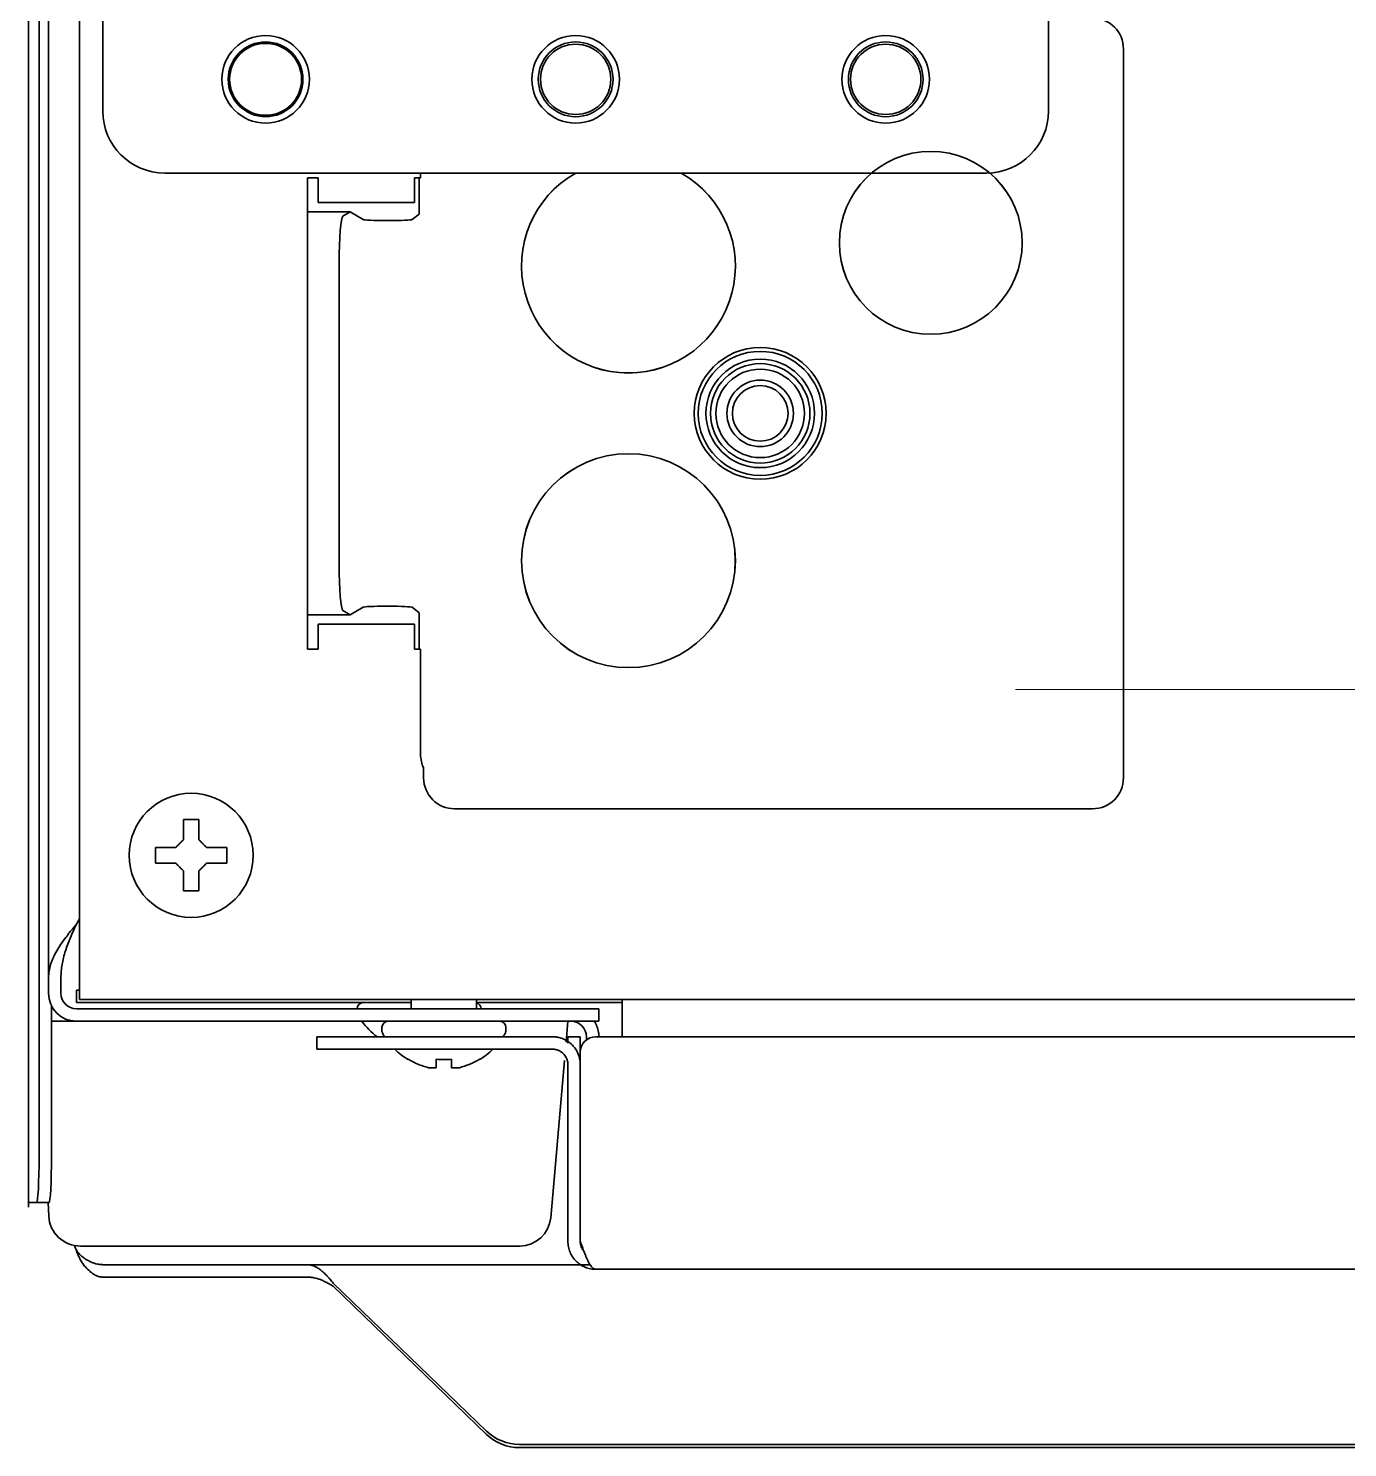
# Model space of a CAD drawing. Extents: x 6327 to 10269, y -393 to 3204.
# Drawn here: x 8426.8 to 8511.9, y 2402 to 2493.6 of the extents above; entities that cross this region are included whole.
import ezdxf

# ---------------------------------------------------------------- set-up
doc = ezdxf.new("R2010")
doc.units = 0
doc.header["$LTSCALE"] = 5
doc.layers.get('0').update_dxf_attribs({"linetype": 'CONTINUOUS', "lineweight": 0})
doc.layers.add('1', color=7, linetype='CONTINUOUS', true_color=0xffffff)

msp = doc.modelspace()

# ---------------------------------------------------------------- linework, layer by layer
at = {"color": 3}
msp.add_line((8490.444, 2450.926), (8590.444, 2450.926), dxfattribs=at)
at = {"layer": '1', "color": 7, "linetype": 'Continuous', "lineweight": 35}
for p, q in [((8428.073, 2432.326), (8428.073, 3067.726)), ((8426.773, 3066.926), (8426.773, 2417.526)), ((8427.462, 2420.526), (8427.462, 3063.926)), ((8431.573, 2565.227), (8431.573, 2488.226)), ((8492.573, 2488.226), (8492.573, 2565.227)), ((8430.073, 2525.716), (8430.073, 2432.726)), ((8497.408, 2445.227), (8497.408, 2492.225)), ((8435.572, 2484.226), (8488.573, 2484.226)), ((8452.073, 2484.226), (8452.073, 2483.926)), ((8444.773, 2483.926), (8444.773, 2453.526)), ((8445.473, 2483.926), (8444.773, 2483.926)), ((8445.473, 2482.326), (8445.473, 2483.926)), ((8451.673, 2483.926), (8451.673, 2482.326)), ((8452.073, 2483.926), (8451.673, 2483.926)), ((8451.988, 2481.579), (8451.988, 2483.926)), ((8451.673, 2482.326), (8445.473, 2482.326)), ((8444.773, 2481.726), (8447.533, 2481.726)), ((8447.064, 2481.445), (8447.533, 2481.726)), ((8447.533, 2481.726), (8448.358, 2481.232)), ((8451.527, 2481.233), (8451.988, 2481.579)), ((8449.852, 2481.16), (8450.03, 2481.16)), ((8446.816, 2459.003), (8446.816, 2478.449)), ((8444.773, 2455.726), (8447.533, 2455.726)), ((8447.064, 2456.007), (8447.533, 2455.726)), ((8447.533, 2455.726), (8448.358, 2456.22)), ((8449.852, 2456.292), (8450.03, 2456.292)), ((8451.527, 2456.219), (8451.988, 2455.873)), ((8451.988, 2453.526), (8451.988, 2455.873)), ((8445.473, 2453.526), (8445.473, 2455.126)), ((8445.473, 2455.126), (8451.673, 2455.126)), ((8451.673, 2455.126), (8451.673, 2453.526)), ((8444.773, 2453.526), (8445.473, 2453.526)), ((8451.673, 2453.526), (8452.073, 2453.526)), ((8452.073, 2453.526), (8452.073, 2446.726)), ((8452.268, 2445.864), (8452.268, 2445.222)), ((8454.266, 2443.226), (8495.41, 2443.226)), ((8434.973, 2440.226), (8434.973, 2440.726)), ((8434.973, 2439.726), (8434.973, 2440.226)), ((8439.573, 2440.726), (8439.573, 2440.226)), ((8439.573, 2440.226), (8439.573, 2439.726)), ((8429.873, 2435.79), (8430.073, 2436.137)), ((8428.073, 2431.326), (8428.073, 2432.326)), ((8428.873, 2431.326), (8428.873, 2432.326)), ((8430.073, 2432.726), (8430.073, 2430.926)), ((8429.873, 2430.726), (8429.873, 2431.526)), ((8429.873, 2431.526), (8430.073, 2431.526)), ((8428.261, 2430.53), (8428.261, 2420.826)), ((8435.373, 2430.726), (8429.873, 2430.726)), ((8461.573, 2430.326), (8429.873, 2430.326)), ((8634.477, 2430.926), (8430.073, 2430.926)), ((8451.474, 2430.726), (8435.373, 2430.726)), ((8451.473, 2430.926), (8451.473, 2430.326)), ((8455.673, 2430.326), (8455.673, 2430.926)), ((8465.073, 2430.726), (8455.673, 2430.726)), ((8461.573, 2430.326), (8463.573, 2430.326)), ((8463.573, 2430.326), (8463.573, 2429.526)), ((8465.073, 2430.926), (8465.073, 2429.926)), ((8429.873, 2429.526), (8428.261, 2429.526)), ((8429.873, 2429.526), (8461.573, 2429.526)), ((8449.573, 2429.126), (8449.573, 2428.926)), ((8457.573, 2428.926), (8457.573, 2429.126)), ((8461.573, 2429.526), (8461.455, 2428.173)), ((8463.573, 2429.526), (8461.573, 2429.526)), ((8465.073, 2429.926), (8465.073, 2428.526)), ((8445.373, 2428.526), (8447.373, 2428.526)), ((8445.373, 2428.526), (8445.373, 2427.726)), ((8447.373, 2428.526), (8458.939, 2428.526)), ((8461.573, 2428.103), (8461.573, 2428.526)), ((8461.573, 2428.526), (8462.373, 2428.526)), ((8462.373, 2428.526), (8462.373, 2427.526)), ((8462.773, 2428.326), (8462.773, 2428.526)), ((8608.573, 2428.526), (8463.373, 2428.526)), ((8447.373, 2427.726), (8445.373, 2427.726)), ((8447.373, 2427.726), (8458.76, 2427.726)), ((8462.373, 2427.526), (8462.373, 2415.326)), ((8451.273, 2427.048), (8451.273, 2427.081)), ((8455.873, 2427.081), (8455.873, 2427.048)), ((8461.352, 2427.002), (8460.464, 2416.852)), ((8461.573, 2426.726), (8461.573, 2415.326)), ((8426.775, 2417.826), (8426.773, 2417.826)), ((8426.775, 2417.826), (8427.305, 2417.826)), ((8428.104, 2417.826), (8427.305, 2417.826)), ((8428.057, 2417.826), (8428.089, 2416.954)), ((8428.091, 2416.956), (8428.089, 2416.954)), ((8430.142, 2415.026), (8430.599, 2415.026)), ((8430.599, 2415.026), (8435.581, 2415.026)), ((8435.581, 2415.026), (8458.472, 2415.026)), ((8444.773, 2413.826), (8431.573, 2413.826)), ((8463.024, 2413.826), (8444.773, 2413.826)), ((8444.773, 2413.026), (8431.573, 2413.026)), ((8634.476, 2413.526), (8463.373, 2413.526)), ((8446.44, 2412.64), (8456.333, 2403.084)), ((8456.333, 2402.877), (8446.44, 2412.433)), ((8458.454, 2402.235), (8676.469, 2402.235)), ((8676.479, 2402.028), (8458.454, 2402.028))]:
    msp.add_line(p, q, dxfattribs=at)
for centre, radius in [((8442.073, 2490.27), 2.825), ((8442.073, 2490.27), 2.411), ((8442.073, 2490.27), 2.32), ((8462.073, 2490.27), 2.825), ((8462.073, 2490.27), 2.411), ((8462.073, 2490.27), 2.267), ((8482.073, 2490.27), 2.825), ((8482.073, 2490.27), 2.411), ((8482.073, 2490.27), 2.267), ((8484.978, 2479.726), 5.895), ((8484.978, 2479.726), 5.896), ((8473.978, 2468.726), 4.25), ((8473.978, 2468.726), 4), ((8473.978, 2468.726), 3.5), ((8473.978, 2468.726), 3.207), ((8473.978, 2468.726), 2.854), ((8473.978, 2468.726), 2.146), ((8473.978, 2468.726), 1.793), ((8465.478, 2459.226), 6.895), ((8465.478, 2459.226), 6.896), ((8437.273, 2440.226), 4)]:
    msp.add_circle(centre, radius, dxfattribs=at)
for centre, radius, start, end in [((8465.478, 2478.226), 6.895, 119.52481, 60.47519), ((8465.478, 2478.226), 6.896, 119.52705, 60.47295), ((8454.073, 2446.726), 2, 180, 205.53043), ((8429.873, 2431.326), 1.8, 180, 270), ((8429.873, 2431.326), 1, 180, 270), ((8448.373, 2430.326), 0.4, 90, 180), ((8455.573, 2430.326), 0.4, 0, 75.52156), ((8452.172, 2432.346), 4.8, 215.98009, 232.73385), ((8449.973, 2429.126), 0.4, 90, 180), ((8457.173, 2429.126), 0.4, 0, 90), ((8461.773, 2428.526), 1, 0, 90), ((8461.773, 2428.526), 1.8, 9, 33.74923), ((8449.973, 2428.926), 0.4, 180, 210.30118), ((8453.772, 2431.146), 4.8, 210.30118, 213.08194), ((8453.374, 2431.146), 4.8, 326.91806, 329.69882), ((8457.173, 2428.926), 0.4, 329.69882, 0), ((8463.373, 2427.526), 1, 90, 180), ((8461.773, 2428.526), 1.8, 0, 9), ((8453.772, 2431.146), 4.8, 225.43828, 238.62729), ((8453.374, 2431.146), 4.8, 301.37271, 314.56172), ((8458.472, 2417.026), 2, 270, 355), ((8432.573, 2416.069), 3, 199.57598, 204.4698)]:
    msp.add_arc(centre, radius, start, end, dxfattribs=at)
for centre, major_axis, ratio, start_param, end_param in [((8495.408, 2492.223), (0.633, 1.9), 0.998478, 5.034353, 6.604236), ((8435.573, 2488.227), (2.829, 2.829), 0.999695, 2.356347, 3.926839), ((8488.572, 2488.227), (-2.829, 2.829), 0.999695, 2.356347, 3.926839), ((8447.078, 2478.449), (0, -3), 0.087489, 3.193953, 4.712389), ((8449.852, 2481.239), (1.5, 0), 0.052408, 3.228859, 4.712389), ((8450.03, 2481.239), (1.5, 0), 0.052408, 4.712389, 6.213372), ((8447.078, 2459.003), (0, -3), 0.087489, 4.712389, 6.230825), ((8449.852, 2456.214), (1.5, 0), 0.052408, 1.570796, 3.054326), ((8450.03, 2456.214), (1.5, 0), 0.052408, 0.069813, 1.570796), ((8454.273, 2445.229), (-1.607, -1.204), 0.996204, 5.64185, 7.208996), ((8495.408, 2445.229), (-0.633, 1.9), 0.998478, 2.820542, 4.390425), ((8427.305, 2420.826), (0, -3), 0.052336, 0, 1.570796), ((8428.104, 2420.826), (0, 3), 0.052336, 3.141593, 4.712389), ((8430.142, 2417.026), (2.052, 0), 0.974464, 3.176499, 4.712389), ((8458.454, 2405.133), (-3, 0), 0.965926, 0.785398, 1.570796), ((8458.454, 2404.926), (3, 0), 0.965926, 3.926991, 4.712389)]:
    msp.add_ellipse(centre, major_axis=major_axis, ratio=ratio, start_param=start_param, end_param=end_param, dxfattribs=at)
for points in [[(8436.773, 2441.226), (8436.773, 2441.28), (8436.773, 2441.389), (8436.773, 2441.55), (8436.773, 2441.709), (8436.773, 2441.864), (8436.773, 2442.016), (8436.773, 2442.173), (8436.773, 2442.339), (8436.773, 2442.462), (8436.773, 2442.526)], [(8436.773, 2442.526), (8436.94, 2442.526), (8437.273, 2442.526), (8437.606, 2442.526), (8437.773, 2442.526)], [(8436.273, 2440.726), (8436.297, 2440.75), (8436.344, 2440.797), (8436.415, 2440.869), (8436.487, 2440.94), (8436.558, 2441.012), (8436.63, 2441.083), (8436.701, 2441.155), (8436.749, 2441.202), (8436.773, 2441.226)], [(8437.773, 2441.226), (8437.799, 2441.2), (8437.85, 2441.149), (8437.924, 2441.075), (8437.996, 2441.003), (8438.066, 2440.933), (8438.135, 2440.864), (8438.204, 2440.795), (8438.25, 2440.749), (8438.273, 2440.726)], [(8438.273, 2440.726), (8438.327, 2440.726), (8438.435, 2440.726), (8438.597, 2440.726), (8438.756, 2440.726), (8438.911, 2440.726), (8439.063, 2440.726), (8439.219, 2440.726), (8439.386, 2440.726), (8439.509, 2440.726), (8439.573, 2440.726)], [(8436.273, 2439.726), (8436.219, 2439.726), (8436.111, 2439.726), (8435.949, 2439.726), (8435.79, 2439.726), (8435.635, 2439.726), (8435.483, 2439.726), (8435.326, 2439.726), (8435.16, 2439.726), (8435.037, 2439.726), (8434.973, 2439.726)], [(8436.773, 2439.226), (8436.747, 2439.252), (8436.696, 2439.303), (8436.622, 2439.377), (8436.55, 2439.449), (8436.48, 2439.519), (8436.411, 2439.588), (8436.342, 2439.657), (8436.296, 2439.703), (8436.273, 2439.726)], [(8438.273, 2439.726), (8438.249, 2439.702), (8438.202, 2439.655), (8438.13, 2439.584), (8438.059, 2439.512), (8437.987, 2439.441), (8437.916, 2439.369), (8437.844, 2439.298), (8437.797, 2439.25), (8437.773, 2439.226)], [(8437.773, 2439.226), (8437.773, 2439.172), (8437.773, 2439.064), (8437.773, 2438.902), (8437.773, 2438.743), (8437.773, 2438.588), (8437.773, 2438.436), (8437.773, 2438.28), (8437.773, 2438.113), (8437.773, 2437.99), (8437.773, 2437.926)], [(8437.773, 2437.926), (8437.606, 2437.926), (8437.273, 2437.926), (8436.94, 2437.926), (8436.773, 2437.926)], [(8452.573, 2426.53), (8452.597, 2426.527), (8452.644, 2426.522), (8452.715, 2426.517), (8452.787, 2426.514), (8452.858, 2426.514), (8452.93, 2426.517), (8453.001, 2426.522), (8453.049, 2426.527), (8453.073, 2426.53)], [(8453.073, 2426.53), (8453.073, 2426.544), (8453.073, 2426.574), (8453.073, 2426.625), (8453.073, 2426.681), (8453.073, 2426.742), (8453.073, 2426.808), (8453.073, 2426.883), (8453.073, 2426.97), (8453.073, 2427.042), (8453.073, 2427.081)], [(8453.073, 2427.081), (8453.24, 2427.059), (8453.573, 2427.037), (8453.906, 2427.059), (8454.073, 2427.081)], [(8454.073, 2426.53), (8454.099, 2426.527), (8454.15, 2426.521), (8454.224, 2426.516), (8454.296, 2426.514), (8454.366, 2426.514), (8454.435, 2426.517), (8454.504, 2426.522), (8454.55, 2426.527), (8454.573, 2426.53)], [(8454.573, 2426.53), (8454.627, 2426.544), (8454.735, 2426.574), (8454.897, 2426.625), (8455.056, 2426.681), (8455.211, 2426.742), (8455.363, 2426.808), (8455.519, 2426.883), (8455.686, 2426.97), (8455.809, 2427.042), (8455.873, 2427.081)], [(8463.373, 2413.526), (8463.347, 2413.526), (8463.296, 2413.535), (8463.219, 2413.574), (8463.142, 2413.639), (8463.065, 2413.729), (8462.988, 2413.841), (8462.912, 2413.975), (8462.835, 2414.129), (8462.758, 2414.301), (8462.681, 2414.487), (8462.604, 2414.686), (8462.527, 2414.894), (8462.45, 2415.108), (8462.399, 2415.254), (8462.373, 2415.326)]]:
    msp.add_open_spline(points, degree=3, dxfattribs=at)
for points, knots in [([(8437.773, 2442.526), (8437.773, 2442.323), (8437.773, 2442.113), (8437.773, 2441.788), (8437.773, 2441.678), (8437.773, 2441.455), (8437.773, 2441.341), (8437.773, 2441.226)], [0, 0, 0, 0, 0.5, 0.5, 0.75, 0.75, 1, 1, 1, 1]), ([(8434.973, 2440.726), (8435.176, 2440.726), (8435.386, 2440.726), (8435.711, 2440.726), (8435.821, 2440.726), (8436.044, 2440.726), (8436.158, 2440.726), (8436.273, 2440.726)], [0, 0, 0, 0, 0.5, 0.5, 0.75, 0.75, 1, 1, 1, 1]), ([(8436.773, 2437.926), (8436.773, 2438.129), (8436.773, 2438.339), (8436.773, 2438.664), (8436.773, 2438.774), (8436.773, 2438.997), (8436.773, 2439.111), (8436.773, 2439.226)], [0, 0, 0, 0, 0.5, 0.5, 0.75, 0.75, 1, 1, 1, 1]), ([(8439.573, 2439.726), (8439.37, 2439.726), (8439.16, 2439.726), (8438.835, 2439.726), (8438.725, 2439.726), (8438.502, 2439.726), (8438.388, 2439.726), (8438.273, 2439.726)], [0, 0, 0, 0, 0.5, 0.5, 0.75, 0.75, 1, 1, 1, 1]), ([(8428.073, 2432.326), (8428.073, 2432.362), (8428.074, 2432.399), (8428.077, 2432.471), (8428.083, 2432.58), (8428.096, 2432.688), (8428.13, 2432.903), (8428.164, 2433.046), (8428.232, 2433.262), (8428.257, 2433.334), (8428.298, 2433.442), (8428.313, 2433.478), (8428.343, 2433.551), (8428.359, 2433.587), (8428.441, 2433.769), (8428.517, 2433.914), (8428.685, 2434.205), (8428.776, 2434.349), (8428.971, 2434.636), (8429.075, 2434.78), (8429.238, 2434.996), (8429.293, 2435.068), (8429.378, 2435.177), (8429.407, 2435.213), (8429.465, 2435.286), (8429.493, 2435.322), (8429.638, 2435.503), (8429.756, 2435.647), (8429.873, 2435.79)], [0, 0, 0, 0, 0.03125, 0.03125, 0.0625, 0.125, 0.125, 0.25, 0.25, 0.3125, 0.3125, 0.34375, 0.34375, 0.375, 0.375, 0.5, 0.5, 0.625, 0.625, 0.75, 0.75, 0.8125, 0.8125, 0.84375, 0.84375, 0.875, 0.875, 1, 1, 1, 1]), ([(8429.873, 2435.79), (8429.856, 2435.754), (8429.84, 2435.718), (8429.807, 2435.645), (8429.791, 2435.609), (8429.742, 2435.5), (8429.709, 2435.428), (8429.613, 2435.211), (8429.55, 2435.067), (8429.37, 2434.636), (8429.259, 2434.349), (8429.073, 2433.768), (8428.999, 2433.481), (8428.924, 2433.049), (8428.905, 2432.905), (8428.886, 2432.689), (8428.881, 2432.616), (8428.875, 2432.471), (8428.873, 2432.399), (8428.873, 2432.326)], [0, 0, 0, 0, 0.03125, 0.03125, 0.0625, 0.0625, 0.125, 0.125, 0.25, 0.25, 0.5, 0.5, 0.75, 0.75, 0.875, 0.875, 0.9375, 0.9375, 1, 1, 1, 1]), ([(8458.939, 2428.526), (8459.018, 2428.526), (8459.097, 2428.526), (8459.252, 2428.526), (8459.329, 2428.526), (8459.443, 2428.526), (8459.481, 2428.526), (8459.557, 2428.526), (8459.594, 2428.526), (8459.706, 2428.526), (8459.851, 2428.526), (8459.987, 2428.526), (8460.086, 2428.526), (8460.119, 2428.526), (8460.182, 2428.526), (8460.214, 2428.526), (8460.306, 2428.526), (8460.422, 2428.526), (8460.525, 2428.526), (8460.573, 2428.526)], [0, 0, 0, 0, 0.125, 0.125, 0.25, 0.25, 0.3125, 0.3125, 0.375, 0.375, 0.5, 0.625, 0.625, 0.6875, 0.6875, 0.75, 0.75, 0.875, 1, 1, 1, 1]), ([(8460.573, 2428.526), (8460.616, 2428.526), (8460.655, 2428.525), (8460.727, 2428.52), (8460.76, 2428.517), (8460.818, 2428.51), (8460.844, 2428.506), (8460.878, 2428.5), (8460.888, 2428.498), (8460.907, 2428.495), (8460.915, 2428.493), (8460.923, 2428.492)], [0, 0, 0, 0, 0.25, 0.25, 0.5, 0.5, 0.75, 0.75, 0.875, 0.875, 1, 1, 1, 1]), ([(8460.923, 2428.492), (8461.024, 2428.472), (8461.124, 2428.443), (8461.316, 2428.369), (8461.409, 2428.323), (8461.586, 2428.217), (8461.67, 2428.157), (8461.826, 2428.022), (8461.899, 2427.948), (8462.029, 2427.789), (8462.088, 2427.703), (8462.19, 2427.524), (8462.233, 2427.43), (8462.302, 2427.236), (8462.329, 2427.136), (8462.364, 2426.932), (8462.373, 2426.829), (8462.373, 2426.726)], [0, 0, 0, 0, 0.125, 0.125, 0.25, 0.25, 0.375, 0.375, 0.5, 0.5, 0.625, 0.625, 0.75, 0.75, 0.875, 0.875, 1, 1, 1, 1]), ([(8460.573, 2427.726), (8460.529, 2427.726), (8460.479, 2427.726), (8460.37, 2427.726), (8460.311, 2427.726), (8460.215, 2427.726), (8460.181, 2427.726), (8460.112, 2427.726), (8460.077, 2427.726), (8459.968, 2427.726), (8459.892, 2427.726), (8459.774, 2427.726), (8459.733, 2427.726), (8459.672, 2427.726), (8459.651, 2427.726), (8459.609, 2427.726), (8459.588, 2427.726), (8459.481, 2427.726), (8459.394, 2427.726), (8459.217, 2427.726), (8459.128, 2427.726), (8458.991, 2427.726), (8458.945, 2427.726), (8458.853, 2427.726), (8458.806, 2427.726), (8458.76, 2427.726)], [0, 0, 0, 0, 0.125, 0.125, 0.25, 0.25, 0.3125, 0.3125, 0.375, 0.375, 0.5, 0.5, 0.5625, 0.5625, 0.59375, 0.59375, 0.625, 0.625, 0.75, 0.75, 0.875, 0.875, 0.9375, 0.9375, 1, 1, 1, 1]), ([(8460.791, 2427.702), (8460.784, 2427.704), (8460.763, 2427.708), (8460.733, 2427.713), (8460.696, 2427.719), (8460.676, 2427.721), (8460.629, 2427.725), (8460.602, 2427.726), (8460.573, 2427.726)], [0, 0, 0, 0, 0.25, 0.5, 0.5, 0.75, 0.75, 1, 1, 1, 1]), ([(8460.791, 2427.702), (8460.822, 2427.695), (8460.953, 2427.659), (8461.17, 2427.549), (8461.395, 2427.324), (8461.54, 2427.04), (8461.573, 2426.831), (8461.573, 2426.726)], [0, 0, 0, 0, 0.069713, 0.302284, 0.534856, 0.767428, 1, 1, 1, 1]), ([(8451.273, 2427.081), (8451.476, 2426.957), (8451.686, 2426.849), (8452.011, 2426.711), (8452.121, 2426.669), (8452.344, 2426.593), (8452.458, 2426.56), (8452.573, 2426.53)], [0, 0, 0, 0, 0.5, 0.5, 0.75, 0.75, 1, 1, 1, 1]), ([(8454.073, 2427.081), (8454.073, 2426.957), (8454.073, 2426.849), (8454.073, 2426.711), (8454.073, 2426.669), (8454.073, 2426.593), (8454.073, 2426.56), (8454.073, 2426.53)], [0, 0, 0, 0, 0.5, 0.5, 0.75, 0.75, 1, 1, 1, 1]), ([(8430.452, 2413.68), (8430.384, 2413.753), (8430.322, 2413.834), (8430.234, 2413.964), (8430.206, 2414.009), (8430.152, 2414.101), (8430.125, 2414.149), (8430.049, 2414.296), (8430.003, 2414.398), (8429.939, 2414.555), (8429.918, 2414.608), (8429.889, 2414.689), (8429.879, 2414.716), (8429.86, 2414.771), (8429.851, 2414.798), (8429.842, 2414.826)], [0, 0, 0, 0, 0.25, 0.25, 0.375, 0.375, 0.5, 0.5, 0.75, 0.75, 0.875, 0.875, 0.9375, 0.9375, 1, 1, 1, 1]), ([(8429.842, 2414.826), (8429.861, 2414.793), (8429.892, 2414.744), (8429.924, 2414.697), (8429.946, 2414.665), (8429.957, 2414.65), (8430.014, 2414.573), (8430.063, 2414.516), (8430.166, 2414.408), (8430.22, 2414.358), (8430.304, 2414.29), (8430.333, 2414.268), (8430.391, 2414.227), (8430.421, 2414.208), (8430.452, 2414.189)], [0, 0, 0, 0, 0.125, 0.1875, 0.1875, 0.25, 0.25, 0.5, 0.5, 0.75, 0.75, 0.875, 0.875, 1, 1, 1, 1]), ([(8463.373, 2413.526), (8463.255, 2413.526), (8463.137, 2413.538), (8462.906, 2413.584), (8462.793, 2413.618), (8462.575, 2413.708), (8462.471, 2413.764), (8462.275, 2413.895), (8462.183, 2413.97), (8462.017, 2414.137), (8461.942, 2414.228), (8461.811, 2414.424), (8461.755, 2414.528), (8461.665, 2414.746), (8461.63, 2414.859), (8461.584, 2415.091), (8461.573, 2415.208), (8461.573, 2415.326)], [0, 0, 0, 0, 0.125, 0.125, 0.25, 0.25, 0.375, 0.375, 0.5, 0.5, 0.625, 0.625, 0.75, 0.75, 0.875, 0.875, 1, 1, 1, 1]), ([(8462.572, 2414.727), (8462.565, 2414.737), (8462.534, 2414.78), (8462.485, 2414.86), (8462.436, 2414.97), (8462.4, 2415.086), (8462.378, 2415.205), (8462.373, 2415.286), (8462.373, 2415.326)], [0, 0, 0, 0, 0.058535, 0.246828, 0.435121, 0.623414, 0.811707, 1, 1, 1, 1]), ([(8430.452, 2414.189), (8430.545, 2414.133), (8430.638, 2414.082), (8430.779, 2414.014), (8430.825, 2413.993), (8430.919, 2413.955), (8430.989, 2413.928), (8431.059, 2413.906), (8431.106, 2413.893), (8431.129, 2413.886), (8431.199, 2413.868), (8431.292, 2413.848), (8431.386, 2413.836), (8431.456, 2413.83), (8431.479, 2413.829), (8431.526, 2413.827), (8431.55, 2413.826), (8431.573, 2413.826)], [0, 0, 0, 0, 0.25, 0.25, 0.375, 0.375, 0.5, 0.5625, 0.5625, 0.625, 0.625, 0.75, 0.875, 0.875, 0.9375, 0.9375, 1, 1, 1, 1]), ([(8431.573, 2413.026), (8431.55, 2413.026), (8431.526, 2413.027), (8431.479, 2413.031), (8431.456, 2413.033), (8431.385, 2413.044), (8431.338, 2413.055), (8431.199, 2413.099), (8431.106, 2413.141), (8430.989, 2413.212), (8430.966, 2413.227), (8430.919, 2413.258), (8430.895, 2413.275), (8430.825, 2413.327), (8430.779, 2413.364), (8430.639, 2413.486), (8430.546, 2413.577), (8430.452, 2413.68)], [0, 0, 0, 0, 0.0625, 0.0625, 0.125, 0.125, 0.25, 0.25, 0.5, 0.5, 0.5625, 0.5625, 0.625, 0.625, 0.75, 0.75, 1, 1, 1, 1]), ([(8444.773, 2413.826), (8444.842, 2413.826), (8444.911, 2413.819), (8444.998, 2413.801), (8445.015, 2413.797), (8445.05, 2413.788), (8445.068, 2413.783), (8445.12, 2413.767), (8445.155, 2413.755), (8445.259, 2413.713), (8445.328, 2413.678), (8445.467, 2413.596), (8445.536, 2413.549), (8445.676, 2413.442), (8445.746, 2413.383), (8445.884, 2413.256), (8445.953, 2413.188), (8446.057, 2413.079), (8446.092, 2413.042), (8446.144, 2412.984), (8446.162, 2412.965), (8446.197, 2412.926), (8446.214, 2412.906), (8446.301, 2412.806), (8446.37, 2412.724), (8446.44, 2412.64)], [0, 0, 0, 0, 0.125, 0.125, 0.15625, 0.15625, 0.1875, 0.1875, 0.25, 0.25, 0.375, 0.375, 0.5, 0.5, 0.625, 0.625, 0.75, 0.75, 0.8125, 0.8125, 0.84375, 0.84375, 0.875, 0.875, 1, 1, 1, 1]), ([(8446.44, 2412.433), (8446.37, 2412.475), (8446.301, 2412.516), (8446.163, 2412.595), (8446.094, 2412.633), (8445.99, 2412.687), (8445.956, 2412.705), (8445.886, 2412.739), (8445.851, 2412.756), (8445.746, 2412.804), (8445.677, 2412.834), (8445.467, 2412.914), (8445.329, 2412.956), (8445.121, 2412.998), (8445.052, 2413.008), (8444.947, 2413.019), (8444.912, 2413.022), (8444.842, 2413.025), (8444.808, 2413.026), (8444.773, 2413.026)], [0, 0, 0, 0, 0.125, 0.125, 0.25, 0.25, 0.3125, 0.3125, 0.375, 0.375, 0.5, 0.5, 0.75, 0.75, 0.875, 0.875, 0.9375, 0.9375, 1, 1, 1, 1])]:
    msp.add_open_spline(points, degree=3, knots=knots, dxfattribs=at)

doc.saveas('drawing.dxf')
